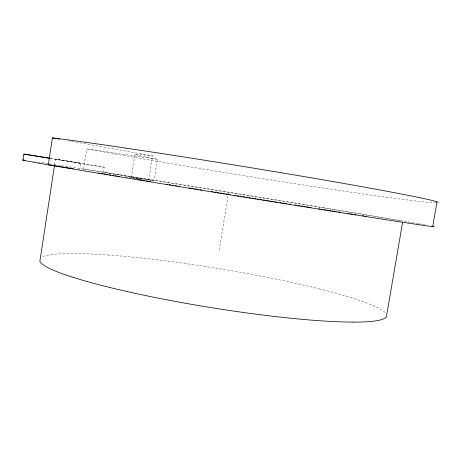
<?xml version="1.0" encoding="UTF-8"?>
<svg xmlns="http://www.w3.org/2000/svg" width="460" height="460" viewBox="0 0 460 460"><rect width="100%" height="100%" fill="white"/><g stroke="black" fill="none" stroke-linecap="round" stroke-linejoin="round"><path stroke-width="0.34" stroke-dasharray="2.3 1.72" d="M54.59 164.864L55.459 159.183L80.793 163.208L79.787 169.746M83.611 169.079L86.721 148.885L157.395 159.275L154.002 180.757L83.611 169.079A206.448 1.184 9.2 0 0 36.915 161.931M55.459 159.183L104.282 167.239L103.483 172.379L120.209 174.99M131.364 177.485L135.021 154.163M148.701 180.579L152.588 155.934L72.162 141.45M219.242 249.998L228.459 193.114M125.494 176.933L128.311 177.376M129.013 177.485L131.824 177.928M132.526 178.037L135.338 178.48M136.045 178.589L138.857 179.032M139.558 179.141L140.967 179.365M104.282 167.239L49.944 158.401M50.036 158.194L80.793 163.208M68.638 140.817L71.461 141.323M83.657 169.084A209.478 1.202 9.2 0 1 324.777 207.931M33.43 161.425A206.448 1.184 9.2 0 1 34.54 161.586M324.852 207.943A206.781 1.184 9.2 0 1 417.893 223.606M418.847 223.773A206.781 1.184 9.2 0 1 421.59 224.256M422.458 224.411A206.781 1.184 9.2 0 1 424.89 224.848M319.044 288.805A174.311 19.797 9.2 0 1 385.974 313.53M107.743 254.995A176.835 20.131 9.2 0 1 318.998 288.805M42.849 256.657A174.323 19.797 9.2 0 1 107.698 254.984M120.232 174.995A177.727 1.012 9.2 0 1 332.321 209.323A175.185 0.995 9.2 0 1 402.247 221.375M327.98 188.749A209.748 4.548 9.2 0 1 86.767 148.89M437.086 201.865A207.046 4.473 9.2 0 1 328.06 188.761M157.383 159.275A97.733 2.07 9.2 0 1 152.582 155.934M141.732 179.383A97.612 0.546 9.2 0 1 136.505 178.468M135.481 178.284A97.612 0.546 9.2 0 1 153.991 180.757"/><path stroke-width="0.69" d="M23 160.045L23.897 154.089L49.341 158.079M73.496 168.757L48.317 164.801L52.411 137.896L56.643 138.655M54.481 165.577L39.853 261.476A174.323 19.797 9.2 0 0 73.566 277.512M402.598 222.289L386.4 316.802A174.311 19.797 9.2 0 1 353.372 322.115M432.716 226.619L437 201.854M34.46 155.859L49.243 158.286M23.897 154.089L33.752 155.739M58.052 138.914L59.466 139.167M48.306 164.801A206.448 1.184 9.2 0 1 25.047 160.264M417.513 224.486A208.639 1.196 9.2 0 1 238.751 196.265A208.639 1.196 9.2 0 1 48.438 164.818M431.94 226.17A206.781 1.184 9.2 0 1 417.72 224.52M353.291 322.092A176.191 19.981 9.2 0 1 73.64 277.512M366.401 216.275A177.077 1.006 9.2 0 1 365.159 216.085M363.9 215.889A177.077 1.006 9.2 0 1 362.618 215.688M355.891 214.647A177.077 1.006 9.2 0 1 354.487 214.429M352.343 214.09A177.077 1.006 9.2 0 1 350.888 213.865M349.416 213.636A177.077 1.006 9.2 0 1 347.927 213.4M340.233 212.198A177.077 1.006 9.2 0 1 338.646 211.945M336.243 211.565A177.077 1.006 9.2 0 1 334.627 211.312M333.373 211.117A177.077 1.006 9.2 0 1 332.114 210.916M330.843 210.714A177.077 1.006 9.2 0 1 329.555 210.513M328.262 210.312A177.077 1.006 9.2 0 1 326.951 210.105M325.634 209.892A177.077 1.006 9.2 0 1 324.3 209.685M322.96 209.472A177.077 1.006 9.2 0 1 321.615 209.26M320.252 209.041A177.077 1.006 9.2 0 1 318.884 208.828M311.178 207.604A177.077 1.006 9.2 0 1 309.752 207.38M308.315 207.149A177.077 1.006 9.2 0 1 306.872 206.919M305.423 206.689A177.077 1.006 9.2 0 1 303.962 206.459M302.502 206.224A177.077 1.006 9.2 0 1 301.03 205.988M299.552 205.752A177.077 1.006 9.2 0 1 298.074 205.516M296.585 205.281A177.077 1.006 9.2 0 1 295.096 205.045M290.593 204.326A177.077 1.006 9.2 0 1 289.081 204.085M286.816 203.722A177.077 1.006 9.2 0 1 282.773 203.073M281.411 202.854A177.077 1.006 9.2 0 1 280.048 202.636M278.674 202.417A177.077 1.006 9.2 0 1 277.294 202.199M275.914 201.974A177.077 1.006 9.2 0 1 274.522 201.75M273.131 201.532A177.077 1.006 9.2 0 1 271.728 201.308M270.325 201.077A177.077 1.006 9.2 0 1 268.922 200.853M267.507 200.629A177.077 1.006 9.2 0 1 266.093 200.399M264.673 200.169A177.077 1.006 9.2 0 1 263.252 199.945M261.826 199.715A177.077 1.006 9.2 0 1 260.4 199.485M258.968 199.255A177.077 1.006 9.2 0 1 257.537 199.025M256.099 198.795A177.077 1.006 9.2 0 1 254.662 198.559M253.224 198.329A177.077 1.006 9.2 0 1 251.787 198.099M250.343 197.863A177.077 1.006 9.2 0 1 248.9 197.633M247.457 197.397A177.077 1.006 9.2 0 1 246.014 197.167M244.57 196.932A177.077 1.006 9.2 0 1 243.127 196.702M241.69 196.466A177.077 1.006 9.2 0 1 240.246 196.236M238.803 196A177.077 1.006 9.2 0 1 237.366 195.77M235.928 195.534A177.077 1.006 9.2 0 1 234.491 195.304M230.213 194.614A177.077 1.006 9.2 0 1 228.792 194.384M227.372 194.155A177.077 1.006 9.2 0 1 225.946 193.919M224.52 193.689A177.077 1.006 9.2 0 1 223.094 193.459M221.662 193.229A177.077 1.006 9.2 0 1 220.236 192.993M218.805 192.763A177.077 1.006 9.2 0 1 217.373 192.533M215.941 192.297A177.077 1.006 9.2 0 1 214.509 192.067M213.083 191.831A177.077 1.006 9.2 0 1 211.652 191.601M201.67 189.98A177.077 1.006 9.2 0 1 200.249 189.744M198.835 189.514A177.077 1.006 9.2 0 1 197.426 189.284M196.012 189.054A177.077 1.006 9.2 0 1 194.609 188.824M193.206 188.6A177.077 1.006 9.2 0 1 191.803 188.37M190.411 188.14A177.077 1.006 9.2 0 1 189.02 187.916M179.417 186.346A177.077 1.006 9.2 0 1 178.066 186.122M176.646 185.892A177.077 1.006 9.2 0 1 175.151 185.644M173.661 185.403A177.077 1.006 9.2 0 1 172.172 185.156M170.683 184.914A177.077 1.006 9.2 0 1 169.205 184.673M167.722 184.425A177.077 1.006 9.2 0 1 166.25 184.184M150.362 181.573A177.077 1.006 9.2 0 1 148.954 181.343M147.556 181.108A177.077 1.006 9.2 0 1 146.171 180.883M144.785 180.653A177.077 1.006 9.2 0 1 143.416 180.423M142.048 180.199A177.077 1.006 9.2 0 1 140.697 179.975M139.351 179.756A177.077 1.006 9.2 0 1 138.011 179.532M119.721 176.496A177.077 1.006 9.2 0 1 118.203 176.243M116.69 175.99A177.077 1.006 9.2 0 1 115.195 175.743M113.718 175.496A177.077 1.006 9.2 0 1 112.251 175.248M110.802 175.007A177.077 1.006 9.2 0 1 109.371 174.765M107.956 174.53A177.077 1.006 9.2 0 1 106.553 174.294M105.167 174.064A177.077 1.006 9.2 0 1 103.805 173.834M102.453 173.61A177.077 1.006 9.2 0 1 101.125 173.386M99.814 173.167A177.077 1.006 9.2 0 1 98.52 172.948M52.538 137.919A208.909 4.508 9.2 0 1 243.587 166.52A208.909 4.508 9.2 0 1 422.044 198.185M422.251 198.214A207.046 4.473 9.2 0 1 437.086 201.865"/></g></svg>
